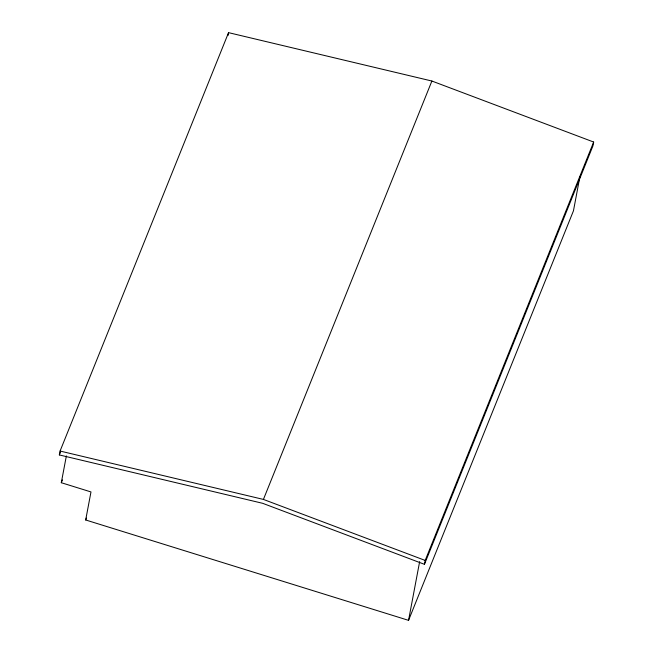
<?xml version="1.0" encoding="UTF-8"?>
<svg xmlns="http://www.w3.org/2000/svg" width="653" height="653" viewBox="0 0 653 653"><rect width="100%" height="100%" fill="white"/><g stroke="black" fill="none" stroke-linecap="round" stroke-linejoin="round"><path stroke-width="0.98" d="M59.341 454.937L60.076 451.043L228.55 32.65L431.886 81.029L593.659 142.036L592.924 145.929L424.45 564.323L262.686 503.316L59.341 454.937L60.484 452.105M579.872 176.849L573.456 210.813L408.549 620.35L85.682 519.976L90.979 491.938L61.3 482.714L66.369 455.908M227.995 35.572L228.55 32.65M408.549 620.35L419.642 561.645M424.45 564.323L425.185 560.429L593.659 142.036M61.3 482.714L62.443 479.882M85.682 519.976L86.441 518.082M60.076 451.043L263.42 499.423L431.886 81.029M263.42 499.423L425.185 560.429"/></g></svg>
